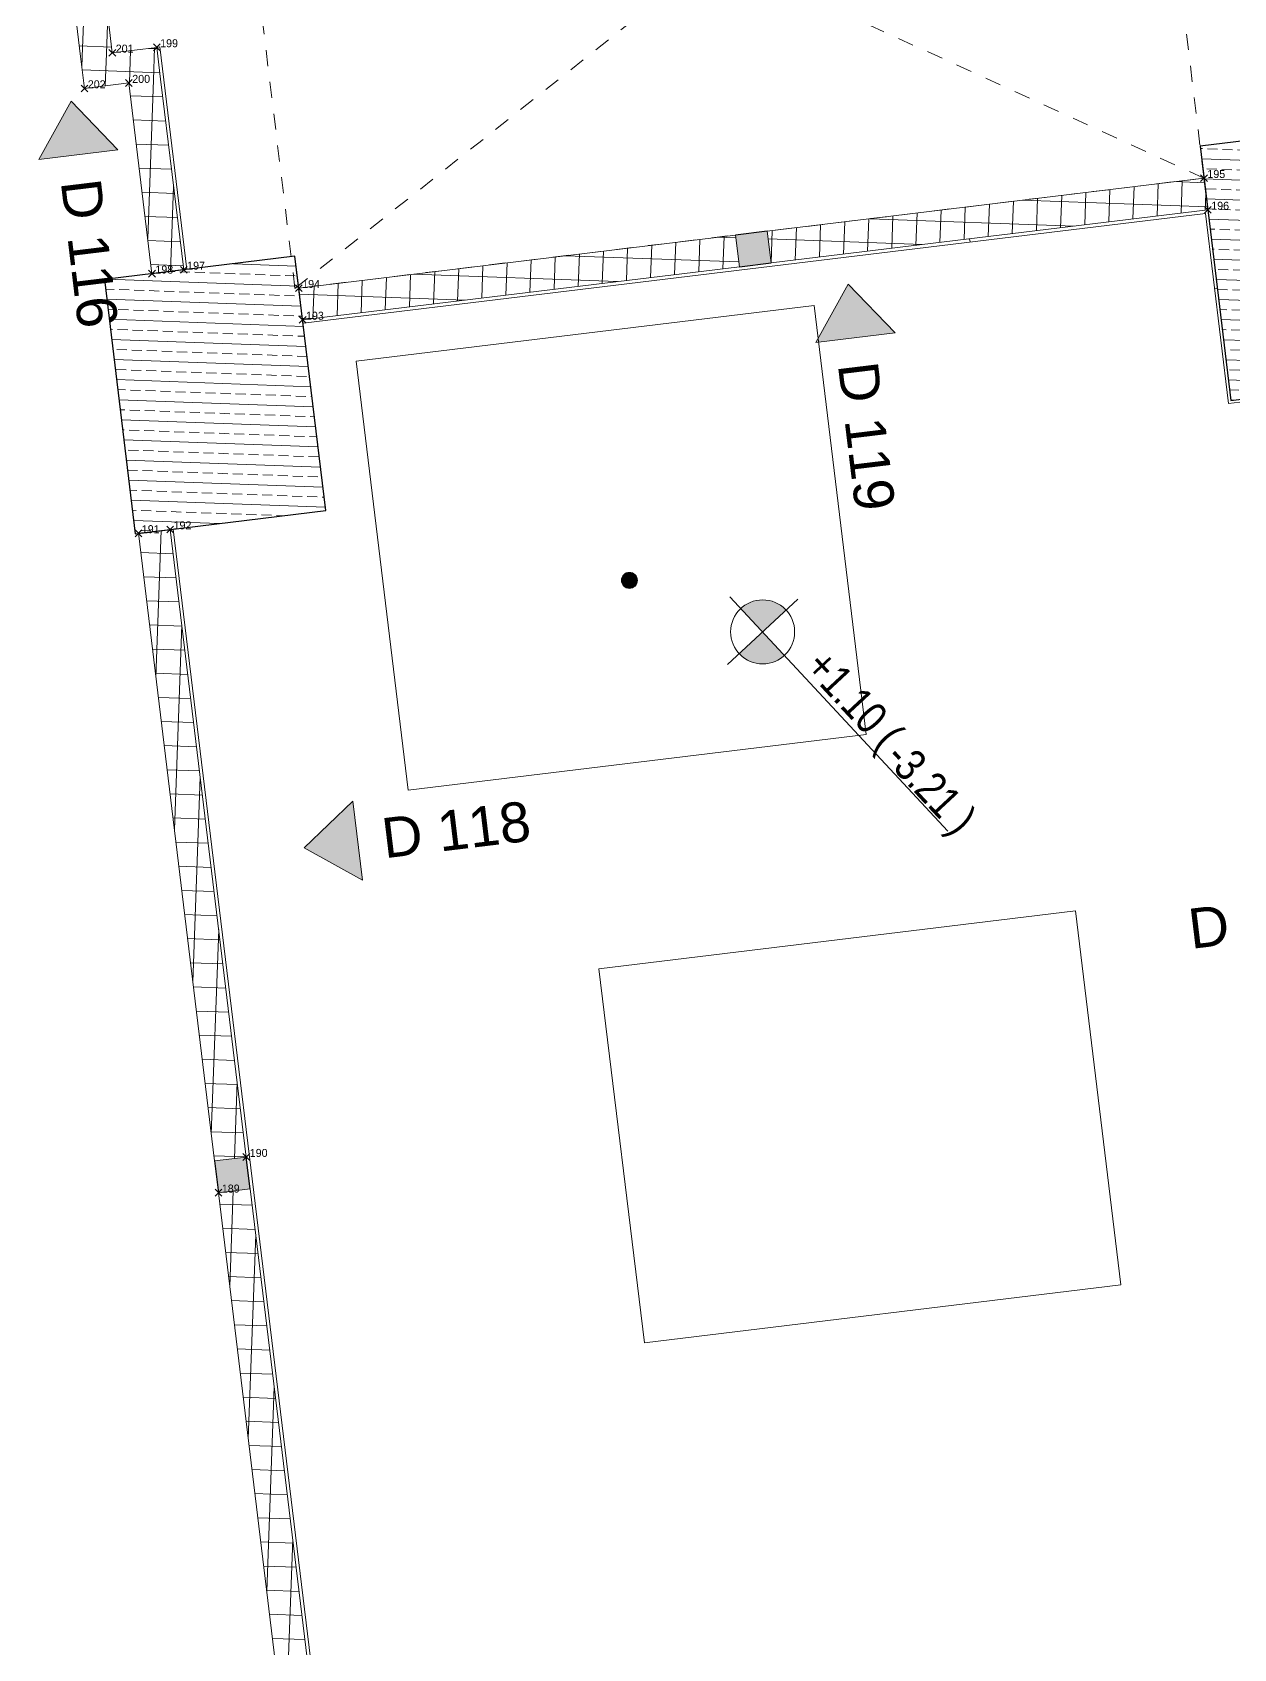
# Model space of a CAD drawing. Header units: metres. Extents: x 400403 to 400526, y 4543947 to 4544120.
# Drawn here: x 400447.08 to 400454.59, y 4544067.14 to 4544077.24 of the extents above; entities that cross this region are included whole.
import ezdxf

# ---------------------------------------------------------------- set-up
doc = ezdxf.new("R2010")
doc.units = ezdxf.units.M
doc.linetypes.add('Dot 1mm', pattern=[0.09999999999999999, 0, -0.09999999999999999])
for name, color, linetype, lineweight in [('A-DETLGEM', 7, 'Continuous', 13), ('A_ELEVATION_2', 7, 'Continuous', 18), ('A_HATCH', 7, 'Continuous', 18), ('A_NIVO', 7, 'Continuous', 5), ('A_SECTION_LINE', 7, 'Continuous', 5), ('A_TEXT_40', 7, 'Continuous', 5)]:
    doc.layers.add(name, color=color, linetype=linetype, lineweight=lineweight)
doc.layers.add('A_RC', color=7, linetype='Continuous', lineweight=15, true_color=0x007f00)
doc.styles.add('Arial Narrow_1', font='Arial Narrow.ttf', dxfattribs={"height": 0.2})
doc.styles.add('Arial_1', font='Arial.ttf', dxfattribs={"height": 0.2499999999999998})
pattern_1 = [(45, (0, 0), (-0.1060660171779821, 0.1060660171779821), []), (135, (0, 0), (-0.1060660171779821, -0.1060660171779821), [])]
pattern_2 = [(45, (0, 0), (-0.08838834764831845, 0.08838834764831845), []), (45, (0.08800000000000001, 0), (-0.08838834764831845, 0.08838834764831845), [0.063, -0.031])]

# ---------------------------------------------------------------- blocks, each defined once
blk = doc.blocks.new('EXF PEDESTAL2 - EXF PEDESTAL-4815759-PERON KAT _1_10 _-3_21_ KOTU TUĞLA DUVAR PLANI - 1_2')
at = {"layer": 'A_RC'}
for p, q in [((52.55109555316094, 27.4481560473866), (50.78773787564525, 25.0211064596883)), ((54.45558239178759, 26.06446306243826), (52.55109555316094, 27.4481560473866)), ((52.69222471427191, 23.63741347473997), (54.45558239178759, 26.06446306243826)), ((50.78773787564525, 25.0211064596883), (52.69222471427191, 23.63741347473997))]:
    blk.add_line(p, q, dxfattribs=at)
blk = doc.blocks.new('EXF PEDESTAL3 - EXF PEDESTAL-4815985-PERON KAT _1_10 _-3_21_ KOTU TUĞLA DUVAR PLANI - 1_2')
at = {"layer": 'A_RC'}
for p, q in [((48.66970525592034, 28.82813111305812), (46.97441494845322, 26.49476806696084)), ((50.85424188302417, 27.24096970822217), (48.66970525592034, 28.82813111305812)), ((49.15895157555705, 24.90760666212489), (50.85424188302417, 27.24096970822217)), ((46.97441494845322, 26.49476806696084), (49.15895157555705, 24.90760666212489))]:
    blk.add_line(p, q, dxfattribs=at)
blk = doc.blocks.new('M09-PRT-S24-ZZ-M3-ARC-01_rvt-1-PERON KAT _1_10 _-3_21_ KOTU TUĞLA DUVAR PLANI - 1_2')
at = {"layer": 'A_HATCH', "lineweight": 5, "true_color": 0x787878}
h = blk.add_hatch(dxfattribs=at)
h.set_pattern_fill('FP_2', color=8, style=0, pattern_type=2)
h.set_pattern_definition(pattern_1)
h.paths.add_polyline_path([(46.55716549916104, 26.4261032504112), (48.17357494296532, 28.6508999849423), (48.01177154409035, 28.7684570354008), (46.39536210028604, 26.54366030086971)], flags=0)
h.paths.add_polyline_path([(48.29113199342383, 28.8127033838173), (49.90754143722813, 31.0375001183484), (49.74573803835313, 31.15505716880689), (48.12932859454885, 28.9302604342758)], flags=0)
h = blk.add_hatch(dxfattribs=at)
h.set_pattern_fill('FP_2', color=8, style=0, pattern_type=2)
h.set_pattern_definition(pattern_1)
h.paths.add_polyline_path([(44.40748458847671, 26.52965408738045), (44.52504163895402, 26.69145748628135), (42.98303325570087, 27.81183430974867), (42.86547041522081, 27.6500351176893), (44.13202136498218, 26.72979736459779)], flags=0)
h = blk.add_hatch(dxfattribs=at)
h.set_pattern_fill('FP_2', color=8, style=0, pattern_type=2)
h.set_pattern_definition(pattern_1)
h.paths.add_polyline_path([(44.56928588398274, 26.41209414188295), (44.85129344949173, 26.80024425648562), (44.68949005061674, 26.91780130694411), (44.40748458847671, 26.52965408738045)], flags=0)
h = blk.add_hatch(dxfattribs=at)
h.set_pattern_fill('FP_2', color=8, style=0, pattern_type=2)
h.set_pattern_definition(pattern_1)
h.paths.add_polyline_path([(45.70455679228316, 25.93309855485963), (45.82211384274166, 26.09490195373464), (44.85129344949173, 26.80024425648561), (44.73373639903323, 26.63844085761061)], flags=0)
h = blk.add_hatch(dxfattribs=at)
h.set_pattern_fill('FP_2', color=8, style=0, pattern_type=2)
h.set_pattern_definition(pattern_1)
h.paths.add_polyline_path([(53.38110006856238, 20.00978813088677), (53.49865711902088, 20.17159152976176), (50.30943572648886, 22.48869650266077), (50.19187867603036, 22.32689310378579), (53.15929743622637, 20.17093717610242)], flags=0)
h.paths.add_polyline_path([(50.0300752771554, 22.44445015424428), (50.14763232761388, 22.60625355311927), (46.9520159618985, 24.92800474600145), (46.83445891144001, 24.76620134712647), (49.15919353009994, 23.07718278034367)], flags=0)
at = {"layer": 'A_RC', "lineweight": 5, "true_color": 0xff8000}
for points in [[(48.17357494296532, 28.6508999849423), (48.29113199342383, 28.8127033838173), (48.12932859454885, 28.9302604342758), (48.01177154409035, 28.7684570354008)], [(50.19181982136177, 22.326812097284), (50.30937687182027, 22.48861549615899), (50.14757347294529, 22.60617254661748), (50.03001642248679, 22.4443691477425), (50.15020541247831, 22.35704673511565)]]:
    blk.add_hatch(color=30, dxfattribs=at).paths.add_polyline_path(points, flags=0)
at = {"layer": 'A_ELEVATION_2', "lineweight": 20}
for p, q in [((49.7457380383531, 31.15505716880687), (48.12932859454881, 28.93026043427578)), ((49.9075414372281, 31.03750011834837), (49.7457380383531, 31.15505716880687)), ((48.29113199342379, 28.81270338381728), (49.9075414372281, 31.03750011834837)), ((48.01177154409031, 28.76845703540078), (46.39536210028601, 26.54366030086969)), ((46.55716549916099, 26.42610325041119), (48.17357494296529, 28.65089998494228)), ((44.52504163895399, 26.69145748628133), (42.98303325570084, 27.81183430974865)), ((42.86547041522078, 27.65003511768928), (44.40748458847668, 26.52965408738044)), ((44.6894900506167, 26.91780130694409), (44.52504163895399, 26.69145748628133)), ((44.8512934494917, 26.80024425648559), (44.6894900506167, 26.91780130694409)), ((45.82211384274162, 26.09490195373461), (44.8512934494917, 26.80024425648559)), ((44.5692858839827, 26.41209414188293), (44.7337363990332, 26.6384408576106)), ((44.7337363990332, 26.6384408576106), (45.70455679228313, 25.93309855485963)), ((44.40748458847667, 26.52965408738044), (44.5692858839827, 26.41209414188293)), ((46.39536210028601, 26.54366030086969), (46.55716549916099, 26.42610325041119)), ((45.70455679228313, 25.93309855485963), (45.82211384274162, 26.09490195373461)), ((46.95201596189847, 24.92800474600144), (46.83445891143997, 24.76620134712645)), ((50.14763232761384, 22.60625355311926), (46.95201596189847, 24.92800474600144)), ((46.83445891143997, 24.76620134712645), (50.03007527715535, 22.44445015424426)), ((53.49865711902083, 20.17159152976174), (50.30943572648882, 22.48869650266076)), ((50.19187867603033, 22.32689310378577), (53.38110006856233, 20.00978813088676))]:
    blk.add_line(p, q, dxfattribs=at)
at = {"layer": 'A_ELEVATION_2', "lineweight": 13}
for p, q in [((48.12932859454881, 28.93026043427578), (48.29113199342379, 28.81270338381728)), ((48.17357494296529, 28.65089998494228), (48.01177154409031, 28.76845703540078)), ((50.03007527715535, 22.44445015424426), (50.14763232761384, 22.60625355311926)), ((50.30943572648882, 22.48869650266076), (50.19187867603033, 22.32689310378577))]:
    blk.add_line(p, q, dxfattribs=at)
at = {"layer": 'A_RC'}
for p, q in [((51.46854434489909, 31.11471173863132), (50.88222549259311, 30.30771307068596)), ((49.91364208276075, 31.01187090422874), (46.57334583904845, 26.41434754536539)), ((50.88222549259311, 30.30771307068596), (49.91364208276075, 31.01187090422874)), ((44.68949005061673, 26.91780130694409), (44.70130461033114, 26.93406265333333)), ((44.70130461033114, 26.93406265333333), (45.83392358399941, 26.11116680093755)), ((46.23361755607956, 26.66129835782997), (46.39542095495454, 26.54374130737148)), ((46.96371205021009, 24.94410463306027), (53.51035317326246, 20.18769144157388))]:
    blk.add_line(p, q, dxfattribs=at)
at = {"layer": 'A_RC', "color": 7, "lineweight": 25}
for p, q in [((48.12932859454881, 28.93026043427577), (48.01177154409031, 28.76845703540078)), ((48.17357494296529, 28.65089998494228), (48.29113199342379, 28.81270338381727)), ((50.30937687182023, 22.48861549615897), (50.14757347294525, 22.60617254661747)), ((50.03001642248675, 22.44436914774248), (50.19181982136173, 22.32681209728398))]:
    blk.add_line(p, q, dxfattribs=at)
at = {"layer": 'A_RC', "color": 7}
for p, q in [((48.29113199342379, 28.81270338381727), (48.12932859454881, 28.93026043427577)), ((48.01177154409031, 28.76845703540078), (48.17357494296529, 28.65089998494228)), ((50.14757347294525, 22.60617254661747), (50.03001642248675, 22.44436914774248)), ((50.19181982136173, 22.32681209728398), (50.30937687182023, 22.48861549615897))]:
    blk.add_line(p, q, dxfattribs=at)
at = {"lineweight": 15}
for name in ['EXF PEDESTAL3 - EXF PEDESTAL-4815985-PERON KAT _1_10 _-3_21_ KOTU TUĞLA DUVAR PLANI - 1_2', 'EXF PEDESTAL2 - EXF PEDESTAL-4815759-PERON KAT _1_10 _-3_21_ KOTU TUĞLA DUVAR PLANI - 1_2']:
    blk.add_blockref(name, (0, 0), dxfattribs=at)
blk = doc.blocks.new('M09-PRT-S24-ZZ-M3-STR-01_rvt-1-PERON KAT _1_10 _-3_21_ KOTU TUĞLA DUVAR PLANI - 1_2')
at = {"layer": 'A_RC', "lineweight": 5, "true_color": 0x787878}
h = blk.add_hatch(dxfattribs=at)
h.set_pattern_fill('FP_1', color=8, style=0, pattern_type=2)
h.set_pattern_definition(pattern_2)
h.paths.add_polyline_path([(50.87836183117388, 30.33215781560571), (51.58370413392485, 31.30297820885564), (50.28927694292494, 32.24343461252362), (49.58393464017398, 31.27261421927368), (50.41889560843006, 30.6659795666111)], flags=0)
h = blk.add_hatch(dxfattribs=at)
h.set_pattern_fill('FP_1', color=8, style=0, pattern_type=2)
h.set_pattern_definition(pattern_2)
h.paths.add_polyline_path([(46.82264359035576, 24.74994055441861), (47.52798589310674, 25.72076094766855), (46.23355870210682, 26.66121735133651), (45.52821639935585, 25.69039695808659)], flags=0)
at = {"layer": 'A_RC', "color": 7, "lineweight": 25}
for p, q in [((50.28927694292491, 32.24343461252358), (49.58393464017394, 31.27261421927365)), ((49.58393464017394, 31.27261421927365), (50.87836183117385, 30.33215781560568)), ((50.87836183117385, 30.33215781560568), (51.58370413392482, 31.30297820885561)), ((46.23355870210678, 26.66121735133649), (45.52821639935581, 25.69039695808656)), ((47.5279858931067, 25.72076094766852), (46.23355870210678, 26.66121735133649)), ((45.52821639935581, 25.69039695808656), (46.82264359035572, 24.74994055441859)), ((46.82264359035572, 24.74994055441859), (47.5279858931067, 25.72076094766852))]:
    blk.add_line(p, q, dxfattribs=at)
at = {"layer": 'A_RC'}
for p, q in [((50.30808966490709, 30.74648479693624), (50.29792680762851, 30.73249682391767)), ((49.04204389892117, 29.81221892207644), (49.02586355903372, 29.82397462712225))]:
    blk.add_line(p, q, dxfattribs=at)
blk = doc.blocks.new('M_Shaft Opening_Overhead Projection - Shaft opening symbol-931150-PERON KAT _1_10 _-3_21_ KOTU TUĞLA DUVAR PLANI - 1_2')
at = {"layer": 'A-DETLGEM', "linetype": 'Dot 1mm', "lineweight": 5}
for p, q in [((-1.753212227333262, 2.861881058492397), (1.753212227333262, 2.861881058492397)), ((-1.753212227333262, -2.861881058492395), (-1.753212227333262, 2.861881058492396)), ((1.753212227333262, 2.861881058492397), (-1.753212227333262, -2.861881058492394)), ((1.753212227333262, -2.861881058492395), (-1.753212227333262, 2.861881058492396)), ((1.753212227333262, 2.861881058492397), (1.753212227333262, -2.861881058492394)), ((1.753212227333262, -2.861881058492395), (-1.753212227333262, -2.861881058492395))]:
    blk.add_line(p, q, dxfattribs=at)
blk = doc.blocks.new('Elevation - Filled Arrow-693709-PERON KAT _1_10 _-3_21_ KOTU TUĞLA DUVAR PLANI - 1_2')
at = {"layer": 'A_SECTION_LINE'}
blk.add_hatch(color=256, dxfattribs=at).paths.add_polyline_path([(6.591881948714948e-07, 0.005843741991433941), (0.002531957843382645, 0.002468698742516678), (-0.002450179215144995, 0.002468698742516693)], flags=0)
for p, q in [((6.591881948721558e-07, 0.005843741991433941), (-0.002450179215144995, 0.002468698742516693)), ((0.002531957843382645, 0.002468698742516679), (6.591881948714948e-07, 0.005843741991433941)), ((-0.002450179215144993, 0.002468698742516694), (0.002531957843382645, 0.002468698742516678))]:
    blk.add_line(p, q, dxfattribs=at)
blk = doc.blocks.new('Spot Elevations - D_DAT_ELEV TARGET_REV-693727-PERON KAT _1_10 _-3_21_ KOTU TUĞLA DUVAR PLANI - 1_2')
at = {"layer": 'A_NIVO'}
h = blk.add_hatch(color=256, dxfattribs=at)
edge = h.paths.add_edge_path(flags=0)
edge.add_line((1.586231146433193e-18, 0.004), (-0.001999999999999998, 0.004))
edge.add_arc((-5.287437154777308e-19, 0.004), 0.001999999999999996, 90.00000000000028, 180.0000000000001, ccw=False)
edge.add_line((1.586231146433193e-18, 0.005999999999999998), (1.586231146433193e-18, 0.004))
h = blk.add_hatch(color=256, dxfattribs=at)
edge = h.paths.add_edge_path(flags=0)
edge.add_line((1.586231146433193e-18, 0.004), (0.002000000000000003, 0.004))
edge.add_arc((9.517386878599156e-18, 0.003999999999999994), 0.001999999999999992, 269.9999999999993, 359.99999999999983, ccw=False)
edge.add_line((1.586231146433193e-18, 0.002), (1.586231146433193e-18, 0.004))
for p, q in [((1.850603004172058e-18, 0.001000000000000001), (1.850603004172058e-18, 0.006999999999999999)), ((-0.002999999999999997, 0.004), (0.017, 0.004))]:
    blk.add_line(p, q, dxfattribs=at)
blk.add_circle((1.586231146433193e-18, 0.004), 0.002000000000000001, dxfattribs=at)
blk = doc.blocks.new('*U825')
at = {"color": 0, "linetype": 'ByBlock', "lineweight": -2, "transparency": 16777216}
for p, q in [((-0.7071067811865476, -0.7071067811865476), (0.7071067811865476, 0.7071067811865476)), ((-0.7071067811865476, 0.7071067811865476), (0.7071067811865476, -0.7071067811865476))]:
    blk.add_line(p, q, dxfattribs=at)
blk = doc.blocks.new('*U1390', base_point=(400448.2455518434, 4544069.989928306))
at = {"color": 1, "linetype": 'ByBlock', "insert": (400448.2667650468, 4544069.989928306), "char_height": 0.05, "attachment_point": 7}
blk.add_mtext('189', dxfattribs=at)
blk = doc.blocks.new('*U1391', base_point=(400448.2455518434, 4544069.989928306))
at = {"color": 61, "linetype": 'ByBlock', "lineweight": -2}
blk.add_blockref('*U1390', (400448.2455518434, 4544069.989928306), dxfattribs=at)
blk = doc.blocks.new('*U1392', base_point=(400448.2455518434, 4544069.989928306))
at = {"color": 61, "linetype": 'ByBlock', "lineweight": -2}
blk.add_blockref('*U1391', (400448.2455518434, 4544069.989928306), dxfattribs=at)
at = {"color": 60, "linetype": 'ByBlock', "lineweight": -2, "xscale": 0.03, "yscale": 0.03, "zscale": 0.03, "rotation": 8.537736462515939e-07}
blk.add_blockref('*U825', (400448.2455518434, 4544069.989928306), dxfattribs=at)
blk = doc.blocks.new('*U1393', base_point=(400448.4199827181, 4544070.212580209))
at = {"color": 1, "linetype": 'ByBlock', "insert": (400448.4411959216, 4544070.212580209), "char_height": 0.05, "attachment_point": 7}
blk.add_mtext('190', dxfattribs=at)
blk = doc.blocks.new('*U1394', base_point=(400448.4199827181, 4544070.212580209))
at = {"color": 61, "linetype": 'ByBlock', "lineweight": -2}
blk.add_blockref('*U1393', (400448.4199827181, 4544070.212580209), dxfattribs=at)
blk = doc.blocks.new('*U1395', base_point=(400448.4199827181, 4544070.212580209))
at = {"color": 60, "linetype": 'ByBlock', "lineweight": -2, "xscale": 0.03, "yscale": 0.03, "zscale": 0.03, "rotation": 8.537736462515939e-07}
blk.add_blockref('*U825', (400448.4199827181, 4544070.212580209), dxfattribs=at)
at = {"color": 61, "linetype": 'ByBlock', "lineweight": -2}
blk.add_blockref('*U1394', (400448.4199827181, 4544070.212580209), dxfattribs=at)
blk = doc.blocks.new('*U1396', base_point=(400447.7452586825, 4544074.109662126))
at = {"color": 1, "linetype": 'ByBlock', "insert": (400447.766471886, 4544074.109662126), "char_height": 0.05, "attachment_point": 7}
blk.add_mtext('191', dxfattribs=at)
blk = doc.blocks.new('*U1397', base_point=(400447.7452586825, 4544074.109662126))
at = {"color": 61, "linetype": 'ByBlock', "lineweight": -2}
blk.add_blockref('*U1396', (400447.7452586825, 4544074.109662126), dxfattribs=at)
blk = doc.blocks.new('*U1398', base_point=(400447.7452586825, 4544074.109662126))
at = {"color": 60, "linetype": 'ByBlock', "lineweight": -2, "xscale": 0.03, "yscale": 0.03, "zscale": 0.03, "rotation": 8.537736462515939e-07}
blk.add_blockref('*U825', (400447.7452586825, 4544074.109662126), dxfattribs=at)
at = {"color": 61, "linetype": 'ByBlock', "lineweight": -2}
blk.add_blockref('*U1397', (400447.7452586825, 4544074.109662126), dxfattribs=at)
blk = doc.blocks.new('*U1399', base_point=(400447.9438000714, 4544074.13377264))
at = {"color": 1, "linetype": 'ByBlock', "insert": (400447.9650132749, 4544074.13377264), "char_height": 0.05, "attachment_point": 7}
blk.add_mtext('192', dxfattribs=at)
blk = doc.blocks.new('*U1400', base_point=(400447.9438000714, 4544074.13377264))
at = {"color": 61, "linetype": 'ByBlock', "lineweight": -2}
blk.add_blockref('*U1399', (400447.9438000714, 4544074.13377264), dxfattribs=at)
blk = doc.blocks.new('*U1401', base_point=(400447.9438000714, 4544074.13377264))
at = {"color": 61, "linetype": 'ByBlock', "lineweight": -2}
blk.add_blockref('*U1400', (400447.9438000714, 4544074.13377264), dxfattribs=at)
at = {"color": 60, "linetype": 'ByBlock', "lineweight": -2, "xscale": 0.03, "yscale": 0.03, "zscale": 0.03, "rotation": 8.537736462515939e-07}
blk.add_blockref('*U825', (400447.9438000714, 4544074.13377264), dxfattribs=at)
blk = doc.blocks.new('*U1402', base_point=(400448.7718903956, 4544075.443150421))
at = {"color": 1, "linetype": 'ByBlock', "insert": (400448.793103599, 4544075.443150421), "char_height": 0.05, "attachment_point": 7}
blk.add_mtext('193', dxfattribs=at)
blk = doc.blocks.new('*U1403', base_point=(400448.7718903956, 4544075.443150421))
at = {"color": 61, "linetype": 'ByBlock', "lineweight": -2}
blk.add_blockref('*U1402', (400448.7718903956, 4544075.443150421), dxfattribs=at)
blk = doc.blocks.new('*U1404', base_point=(400448.7718903956, 4544075.443150421))
at = {"color": 61, "linetype": 'ByBlock', "lineweight": -2}
blk.add_blockref('*U1403', (400448.7718903956, 4544075.443150421), dxfattribs=at)
at = {"color": 60, "linetype": 'ByBlock', "lineweight": -2, "xscale": 0.03, "yscale": 0.03, "zscale": 0.03, "rotation": 8.537736462515939e-07}
blk.add_blockref('*U825', (400448.7718903956, 4544075.443150421), dxfattribs=at)
blk = doc.blocks.new('*U1405', base_point=(400448.7478792807, 4544075.641703881))
at = {"color": 1, "linetype": 'ByBlock', "insert": (400448.7690924841, 4544075.641703881), "char_height": 0.05, "attachment_point": 7}
blk.add_mtext('194', dxfattribs=at)
blk = doc.blocks.new('*U1406', base_point=(400448.7478792807, 4544075.641703881))
at = {"color": 61, "linetype": 'ByBlock', "lineweight": -2}
blk.add_blockref('*U1405', (400448.7478792807, 4544075.641703881), dxfattribs=at)
blk = doc.blocks.new('*U1407', base_point=(400448.7478792807, 4544075.641703881))
at = {"color": 61, "linetype": 'ByBlock', "lineweight": -2}
blk.add_blockref('*U1406', (400448.7478792807, 4544075.641703881), dxfattribs=at)
at = {"color": 60, "linetype": 'ByBlock', "lineweight": -2, "xscale": 0.03, "yscale": 0.03, "zscale": 0.03, "rotation": 8.537736462515939e-07}
blk.add_blockref('*U825', (400448.7478792807, 4544075.641703881), dxfattribs=at)
blk = doc.blocks.new('*U1408', base_point=(400454.4062094665, 4544076.328841452))
at = {"color": 1, "linetype": 'ByBlock', "insert": (400454.4274226699, 4544076.328841452), "char_height": 0.05, "attachment_point": 7}
blk.add_mtext('195', dxfattribs=at)
blk = doc.blocks.new('*U1409', base_point=(400454.4062094665, 4544076.328841452))
at = {"color": 61, "linetype": 'ByBlock', "lineweight": -2}
blk.add_blockref('*U1408', (400454.4062094665, 4544076.328841452), dxfattribs=at)
blk = doc.blocks.new('*U1410', base_point=(400454.4062094665, 4544076.328841452))
at = {"color": 60, "linetype": 'ByBlock', "lineweight": -2, "xscale": 0.03, "yscale": 0.03, "zscale": 0.03, "rotation": 8.537736462515939e-07}
blk.add_blockref('*U825', (400454.4062094665, 4544076.328841452), dxfattribs=at)
at = {"color": 61, "linetype": 'ByBlock', "lineweight": -2}
blk.add_blockref('*U1409', (400454.4062094665, 4544076.328841452), dxfattribs=at)
blk = doc.blocks.new('*U1411', base_point=(400454.4303199808, 4544076.130300063))
at = {"color": 1, "linetype": 'ByBlock', "insert": (400454.4515331842, 4544076.130300063), "char_height": 0.05, "attachment_point": 7}
blk.add_mtext('196', dxfattribs=at)
blk = doc.blocks.new('*U1412', base_point=(400454.4303199808, 4544076.130300063))
at = {"color": 61, "linetype": 'ByBlock', "lineweight": -2}
blk.add_blockref('*U1411', (400454.4303199808, 4544076.130300063), dxfattribs=at)
blk = doc.blocks.new('*U1413', base_point=(400454.4303199808, 4544076.130300063))
at = {"color": 60, "linetype": 'ByBlock', "lineweight": -2, "xscale": 0.03, "yscale": 0.03, "zscale": 0.03, "rotation": 8.537736462515939e-07}
blk.add_blockref('*U825', (400454.4303199808, 4544076.130300063), dxfattribs=at)
at = {"color": 61, "linetype": 'ByBlock', "lineweight": -2}
blk.add_blockref('*U1412', (400454.4303199808, 4544076.130300063), dxfattribs=at)
blk = doc.blocks.new('*U1414', base_point=(400448.0287745057, 4544075.755846399))
at = {"color": 1, "linetype": 'ByBlock', "insert": (400448.0499877091, 4544075.755846399), "char_height": 0.05, "attachment_point": 7}
blk.add_mtext('197', dxfattribs=at)
blk = doc.blocks.new('*U1415', base_point=(400448.0287745057, 4544075.755846399))
at = {"color": 61, "linetype": 'ByBlock', "lineweight": -2}
blk.add_blockref('*U1414', (400448.0287745057, 4544075.755846399), dxfattribs=at)
blk = doc.blocks.new('*U1416', base_point=(400448.0287745057, 4544075.755846399))
at = {"color": 61, "linetype": 'ByBlock', "lineweight": -2}
blk.add_blockref('*U1415', (400448.0287745057, 4544075.755846399), dxfattribs=at)
at = {"color": 60, "linetype": 'ByBlock', "lineweight": -2, "xscale": 0.03, "yscale": 0.03, "zscale": 0.03, "rotation": 8.537736462515939e-07}
blk.add_blockref('*U825', (400448.0287745057, 4544075.755846399), dxfattribs=at)
blk = doc.blocks.new('*U1417', base_point=(400447.8302331168, 4544075.731735885))
at = {"color": 1, "linetype": 'ByBlock', "insert": (400447.8514463202, 4544075.731735885), "char_height": 0.05, "attachment_point": 7}
blk.add_mtext('198', dxfattribs=at)
blk = doc.blocks.new('*U1418', base_point=(400447.8302331168, 4544075.731735885))
at = {"color": 61, "linetype": 'ByBlock', "lineweight": -2}
blk.add_blockref('*U1417', (400447.8302331168, 4544075.731735885), dxfattribs=at)
blk = doc.blocks.new('*U1419', base_point=(400447.8302331168, 4544075.731735885))
at = {"color": 61, "linetype": 'ByBlock', "lineweight": -2}
blk.add_blockref('*U1418', (400447.8302331168, 4544075.731735885), dxfattribs=at)
at = {"color": 60, "linetype": 'ByBlock', "lineweight": -2, "xscale": 0.03, "yscale": 0.03, "zscale": 0.03, "rotation": 8.537736462515939e-07}
blk.add_blockref('*U825', (400447.8302331168, 4544075.731735885), dxfattribs=at)
blk = doc.blocks.new('*U1420', base_point=(400447.8600016272, 4544077.14563021))
at = {"color": 1, "linetype": 'ByBlock', "insert": (400447.8812148306, 4544077.14563021), "char_height": 0.05, "attachment_point": 7}
blk.add_mtext('199', dxfattribs=at)
blk = doc.blocks.new('*U1421', base_point=(400447.8600016272, 4544077.14563021))
at = {"color": 61, "linetype": 'ByBlock', "lineweight": -2}
blk.add_blockref('*U1420', (400447.8600016272, 4544077.14563021), dxfattribs=at)
blk = doc.blocks.new('*U1422', base_point=(400447.8600016272, 4544077.14563021))
at = {"color": 61, "linetype": 'ByBlock', "lineweight": -2}
blk.add_blockref('*U1421', (400447.8600016272, 4544077.14563021), dxfattribs=at)
at = {"color": 60, "linetype": 'ByBlock', "lineweight": -2, "xscale": 0.03, "yscale": 0.03, "zscale": 0.03, "rotation": 8.537736462515939e-07}
blk.add_blockref('*U825', (400447.8600016272, 4544077.14563021), dxfattribs=at)
blk = doc.blocks.new('*U1423', base_point=(400447.685570752, 4544076.922978307))
at = {"color": 1, "linetype": 'ByBlock', "insert": (400447.7067839555, 4544076.922978307), "char_height": 0.05, "attachment_point": 7}
blk.add_mtext('200', dxfattribs=at)
blk = doc.blocks.new('*U1424', base_point=(400447.685570752, 4544076.922978307))
at = {"color": 61, "linetype": 'ByBlock', "lineweight": -2}
blk.add_blockref('*U1423', (400447.685570752, 4544076.922978307), dxfattribs=at)
blk = doc.blocks.new('*U1425', base_point=(400447.685570752, 4544076.922978307))
at = {"color": 60, "linetype": 'ByBlock', "lineweight": -2, "xscale": 0.03, "yscale": 0.03, "zscale": 0.03, "rotation": 8.537736462515939e-07}
blk.add_blockref('*U825', (400447.685570752, 4544076.922978307), dxfattribs=at)
at = {"color": 61, "linetype": 'ByBlock', "lineweight": -2}
blk.add_blockref('*U1424', (400447.685570752, 4544076.922978307), dxfattribs=at)
blk = doc.blocks.new('*U1426', base_point=(400447.5822657029, 4544077.111902453))
at = {"color": 1, "linetype": 'ByBlock', "insert": (400447.6034789064, 4544077.111902453), "char_height": 0.05, "attachment_point": 7}
blk.add_mtext('201', dxfattribs=at)
blk = doc.blocks.new('*U1427', base_point=(400447.5822657029, 4544077.111902453))
at = {"color": 61, "linetype": 'ByBlock', "lineweight": -2}
blk.add_blockref('*U1426', (400447.5822657029, 4544077.111902453), dxfattribs=at)
blk = doc.blocks.new('*U1428', base_point=(400447.5822657029, 4544077.111902453))
at = {"color": 60, "linetype": 'ByBlock', "lineweight": -2, "xscale": 0.03, "yscale": 0.03, "zscale": 0.03, "rotation": 8.537736462515939e-07}
blk.add_blockref('*U825', (400447.5822657029, 4544077.111902453), dxfattribs=at)
at = {"color": 61, "linetype": 'ByBlock', "lineweight": -2}
blk.add_blockref('*U1427', (400447.5822657029, 4544077.111902453), dxfattribs=at)
blk = doc.blocks.new('*U1429', base_point=(400447.4078312754, 4544076.889250118))
at = {"color": 1, "linetype": 'ByBlock', "insert": (400447.4290444788, 4544076.889250118), "char_height": 0.05, "attachment_point": 7}
blk.add_mtext('202', dxfattribs=at)
blk = doc.blocks.new('*U1430', base_point=(400447.4078312754, 4544076.889250118))
at = {"color": 61, "linetype": 'ByBlock', "lineweight": -2}
blk.add_blockref('*U1429', (400447.4078312754, 4544076.889250118), dxfattribs=at)
blk = doc.blocks.new('*U1431', base_point=(400447.4078312754, 4544076.889250118))
at = {"color": 60, "linetype": 'ByBlock', "lineweight": -2, "xscale": 0.03, "yscale": 0.03, "zscale": 0.03, "rotation": 8.537736462515939e-07}
blk.add_blockref('*U825', (400447.4078312754, 4544076.889250118), dxfattribs=at)
at = {"color": 61, "linetype": 'ByBlock', "lineweight": -2}
blk.add_blockref('*U1430', (400447.4078312754, 4544076.889250118), dxfattribs=at)

msp = doc.modelspace()

# ---------------------------------------------------------------- hatches: boundary and pattern name
at = {"layer": 'A_TEXT_40'}
h = msp.add_hatch(color=256, dxfattribs=at)
edge = h.paths.add_edge_path(flags=0)
edge.add_arc((400450.814451331, 4544073.815569898), 0.04999999999955561, -47.07600604230347, 312.9239939576965)

# ---------------------------------------------------------------- linework, layer by layer
msp.add_circle((400450.814451331, 4544073.815569898), 0.04999999999955561, dxfattribs=at)

# ---------------------------------------------------------------- block references
at = {"lineweight": 5, "rotation": 312.9239939576965}
for name in ['M09-PRT-S24-ZZ-M3-ARC-01_rvt-1-PERON KAT _1_10 _-3_21_ KOTU TUĞLA DUVAR PLANI - 1_2', 'M09-PRT-S24-ZZ-M3-STR-01_rvt-1-PERON KAT _1_10 _-3_21_ KOTU TUĞLA DUVAR PLANI - 1_2']:
    msp.add_blockref(name, (400397.7144573492, 4544091.538091335), dxfattribs=at)
for name, p in [('*U1422', (400447.8600016272, 4544077.14563021)), ('*U1428', (400447.5822657029, 4544077.111902453)), ('*U1431', (400447.4078312754, 4544076.889250118)), ('*U1425', (400447.685570752, 4544076.922978307)), ('*U1410', (400454.4062094665, 4544076.328841452)), ('*U1413', (400454.4303199808, 4544076.130300063)), ('*U1419', (400447.8302331168, 4544075.731735885)), ('*U1416', (400448.0287745057, 4544075.755846399)), ('*U1407', (400448.7478792807, 4544075.641703881)), ('*U1404', (400448.7718903956, 4544075.443150421)), ('*U1401', (400447.9438000714, 4544074.13377264)), ('*U1398', (400447.7452586825, 4544074.109662126)), ('*U1395', (400448.4199827181, 4544070.212580209)), ('*U1392', (400448.2455518434, 4544069.989928306))]:
    msp.add_blockref(name, p)
at = {"layer": 'A-DETLGEM', "rotation": 276.9239939576964}
msp.add_blockref('M_Shaft Opening_Overhead Projection - Shaft opening symbol-931150-PERON KAT _1_10 _-3_21_ KOTU TUĞLA DUVAR PLANI - 1_2', (400451.3538460268, 4544077.724260293), dxfattribs=at)
at = {"layer": 'A_NIVO', "xscale": 99.99999999910261, "yscale": 99.99999999910261, "zscale": 99.99999999910261, "rotation": 312.9239939576965}
msp.add_blockref('Spot Elevations - D_DAT_ELEV TARGET_REV-693727-PERON KAT _1_10 _-3_21_ KOTU TUĞLA DUVAR PLANI - 1_2', (400451.3546289692, 4544073.221390836), dxfattribs=at)
at = {"layer": 'A_SECTION_LINE', "xscale": 99.99999999910261, "yscale": 99.99999999910261, "zscale": 99.99999999910261}
for p, rotation in [((400447.3958074886, 4544076.229082197), 6.923993957695141), ((400452.2534388758, 4544075.086484279), 6.923993957695309), ((400449.3613522595, 4544072.214808388), 96.92399395769496)]:
    msp.add_blockref('Elevation - Filled Arrow-693709-PERON KAT _1_10 _-3_21_ KOTU TUĞLA DUVAR PLANI - 1_2', p, dxfattribs=dict(at, rotation=rotation))

# ---------------------------------------------------------------- texts
at = {"layer": 'A_NIVO', "char_height": 0.1999999999982054, "attachment_point": 1, "rotation": 312.92399395769655, "line_spacing_factor": 0.9746961653507236, "style": 'Arial Narrow_1'}
for s, insert, width in [('+1.10 (', (400452.0493113848, 4544073.402065109), 0.8620854149801773), ('-3.21 )', (400452.549534173, 4544072.833677363), 0.7908589846826697)]:
    msp.add_mtext(s, dxfattribs=dict(at, insert=insert, width=width))
at = {"layer": 'A_SECTION_LINE', "char_height": 0.2499999999977565, "width": 1.122362499989928, "attachment_point": 1, "style": 'Arial_1'}
for s, insert, rotation in [('D 116', (400447.507851607, 4544076.336401345), 276.923993957695), ('D 119', (400452.3654829941, 4544075.19380343), 276.9239939576952), ('D 118', (400449.2540331103, 4544072.326852506), 6.9239939576948455), ('D 120', (400454.2958973844, 4544071.760818084), 6.923993957695197)]:
    msp.add_mtext(s, dxfattribs=dict(at, insert=insert, rotation=rotation))

doc.saveas('drawing.dxf')
